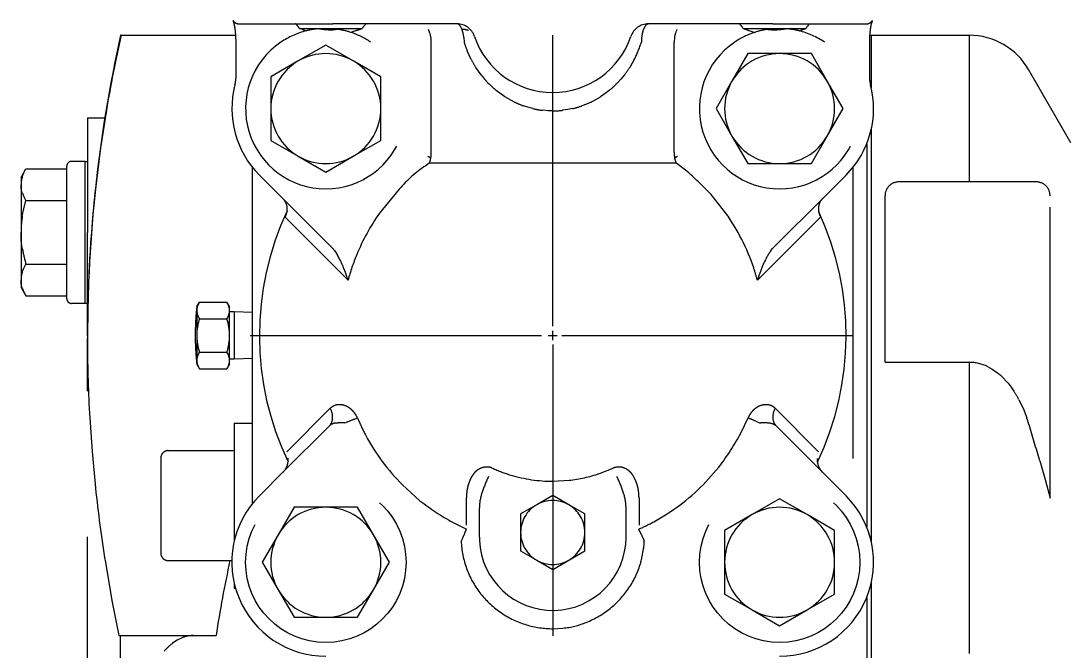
# Model space of a CAD drawing. Header units: inches. Extents: x 402 to 1066, y -128 to 290.
# Drawn here: x 731.92 to 740.93, y 225.68 to 231.09 of the extents above; entities that cross this region are included whole.
import ezdxf

# ---------------------------------------------------------------- set-up
doc = ezdxf.new("R2010")
doc.units = ezdxf.units.IN
doc.header["$MEASUREMENT"] = 0
doc.linetypes.add('HIDDEN', pattern=[0.375, 0.25, -0.125])
doc.layers.get('0').update_dxf_attribs({"color": 10})

msp = doc.modelspace()

# ---------------------------------------------------------------- linework, layer by layer
at = {"color": 1, "linetype": 'HIDDEN', "ltscale": 10}
for p, q in [((736.48286, 228.47311), (736.48286, 235.02644)), ((733.74117, 231.09308), (733.74078, 231.0942)), ((733.74157, 231.09193), (733.74117, 231.09308)), ((733.74331, 231.08666), (733.74231, 231.08971)), ((733.74416, 231.08402), (733.74331, 231.08666)), ((733.7465, 231.0763), (733.74607, 231.07776)), ((733.74704, 231.07447), (733.7465, 231.0763)), ((733.7485, 231.0693), (733.74803, 231.07101)), ((733.74892, 231.0677), (733.7485, 231.0693)), ((733.7496, 231.06505), (733.74938, 231.06596)), ((733.74983, 231.06415), (733.7496, 231.06505)), ((733.7533, 231.04813), (733.75166, 231.05622)), ((733.75507, 231.03831), (733.7533, 231.04813)), ((733.75668, 231.0281), (733.75639, 231.03013)), ((733.75697, 231.02612), (733.75668, 231.0281)), ((733.75817, 231.01732), (733.75757, 231.0218)), ((733.75871, 231.01298), (733.75817, 231.01732)), ((733.78854, 231.07002), (734.27254, 231.07002)), ((734.27254, 231.07002), (734.59419, 231.07002)), ((734.2752, 231.06939), (734.27254, 231.07002)), ((734.27896, 231.06714), (734.2752, 231.06939)), ((734.28537, 231.06141), (734.28304, 231.06368)), ((734.28761, 231.05905), (734.28537, 231.06141)), ((734.29548, 231.04983), (734.29262, 231.05333)), ((734.29798, 231.04662), (734.29548, 231.04983)), ((734.30938, 231.03067), (734.84755, 231.03067)), ((734.32351, 231.02543), (734.30938, 231.03067)), ((734.33792, 231.02018), (734.32351, 231.02543)), ((734.55949, 231.01968), (734.59886, 231.01973)), ((734.88438, 231.07002), (734.59419, 231.07002)), ((734.59886, 231.01973), (734.63859, 231.02287)), ((734.79915, 231.01316), (734.77368, 231.00456)), ((734.85615, 231.04292), (734.85331, 231.03904)), ((734.85894, 231.04662), (734.85615, 231.04292)), ((734.86705, 231.05654), (734.8643, 231.05333)), ((734.8693, 231.05905), (734.86705, 231.05654)), ((734.8761, 231.06567), (734.87388, 231.06368)), ((734.87796, 231.06714), (734.8761, 231.06567)), ((735.35889, 231.07002), (734.88438, 231.07002)), ((735.66221, 231.07002), (735.35889, 231.07002)), ((735.42892, 230.99006), (735.41576, 231.02223)), ((735.69674, 231.03835), (735.70377, 231.02223)), ((737.25235, 230.99006), (737.26193, 231.02223)), ((737.29423, 231.06784), (737.30351, 231.07002)), ((737.60683, 231.07002), (737.30351, 231.07002)), ((738.08134, 231.07002), (737.60683, 231.07002)), ((738.37153, 231.07002), (738.08134, 231.07002)), ((738.08776, 231.06714), (738.0896, 231.06567)), ((738.0896, 231.06567), (738.09184, 231.06368)), ((738.09642, 231.05905), (738.09902, 231.05614)), ((738.09902, 231.05614), (738.10142, 231.05333)), ((738.10678, 231.04662), (738.10981, 231.04261)), ((738.10981, 231.04261), (738.1124, 231.03904)), ((738.11817, 231.03067), (738.65634, 231.03067)), ((738.16657, 231.01316), (738.19204, 231.00456)), ((738.37153, 231.07002), (738.69318, 231.07002)), ((738.40618, 231.01967), (738.44505, 231.0226)), ((738.44505, 231.0226), (738.48493, 231.02852)), ((738.6278, 231.02018), (738.64221, 231.02543)), ((738.64221, 231.02543), (738.65634, 231.03067)), ((738.66212, 231.03904), (738.66515, 231.04321)), ((738.66515, 231.04321), (738.66774, 231.04662)), ((738.6781, 231.05905), (738.68035, 231.06141)), ((738.68035, 231.06141), (738.68268, 231.06368)), ((738.68676, 231.06714), (738.69052, 231.06939)), ((738.69052, 231.06939), (738.69318, 231.07002)), ((738.69318, 231.07002), (739.17718, 231.07002)), ((739.20653, 231.00884), (739.20596, 231.00364)), ((739.20701, 231.01298), (739.20653, 231.00884)), ((739.20838, 231.02354), (739.20815, 231.0218)), ((739.20875, 231.02612), (739.20838, 231.02354)), ((739.2101, 231.03493), (739.20933, 231.03013)), ((739.21064, 231.03831), (739.2101, 231.03493)), ((739.21491, 231.06002), (739.21406, 231.05622)), ((739.21589, 231.06415), (739.21491, 231.06002)), ((739.21662, 231.06703), (739.21634, 231.06596)), ((739.2168, 231.0677), (739.21662, 231.06703)), ((739.21817, 231.07272), (739.21767, 231.07095)), ((739.21867, 231.07444), (739.21817, 231.07272)), ((739.22076, 231.08143), (739.21968, 231.07786)), ((739.22165, 231.08429), (739.22076, 231.08143)), ((739.22388, 231.09109), (739.22341, 231.0897)), ((739.22415, 231.09192), (739.22388, 231.09109)), ((732.77758, 230.97165), (732.77391, 230.97165)), ((732.77758, 230.97165), (733.7625, 230.97165)), ((733.76034, 230.99819), (733.75976, 231.00364)), ((733.76074, 230.99381), (733.76034, 230.99819)), ((733.76202, 230.97849), (733.76162, 230.98373)), ((733.7624, 230.97327), (733.76202, 230.97849)), ((733.76338, 230.95592), (733.76304, 230.96267)), ((733.76363, 230.95021), (733.76338, 230.95592)), ((733.76418, 230.93228), (733.76405, 230.93758)), ((733.76431, 230.92493), (733.76418, 230.93228)), ((733.76436, 230.9204), (733.76434, 230.92189)), ((733.76437, 230.91891), (733.76436, 230.9204)), ((734.77368, 231.00456), (734.74878, 230.99671)), ((735.71965, 230.95291), (735.7219, 230.91263)), ((737.52819, 230.95291), (737.52508, 230.91263)), ((738.19204, 231.00456), (738.21694, 230.99671)), ((739.20135, 230.91891), (739.20135, 230.91703)), ((739.20139, 230.92309), (739.20138, 230.92189)), ((739.20141, 230.92493), (739.20139, 230.92309)), ((739.20187, 230.94442), (739.20167, 230.93758)), ((739.20209, 230.95021), (739.20187, 230.94442)), ((739.20303, 230.9687), (739.20268, 230.96267)), ((739.20332, 230.97327), (739.20303, 230.9687)), ((739.20322, 230.97165), (739.21748, 230.97165)), ((739.20454, 230.98896), (739.2041, 230.98373)), ((739.20496, 230.99381), (739.20454, 230.98896)), ((739.21748, 230.97165), (739.21748, 230.51916)), ((739.21748, 230.97165), (740.05714, 230.97165)), ((740.05714, 230.97165), (740.05714, 229.71255)), ((733.76439, 230.91501), (733.76439, 230.91586)), ((733.76439, 230.91415), (733.76439, 230.91501)), ((733.76439, 230.83857), (733.76439, 230.91264)), ((733.76439, 230.76449), (733.76439, 230.83857)), ((734.53518, 230.88731), (734.29909, 230.75101)), ((734.77125, 230.75101), (734.53518, 230.88731)), ((735.44062, 229.96781), (735.44062, 230.91263)), ((735.76513, 230.80049), (735.74909, 230.83715)), ((737.52508, 229.96781), (737.52508, 230.91263)), ((739.20135, 230.91703), (739.20133, 230.91586)), ((739.20133, 230.91415), (739.20133, 230.9134)), ((739.20133, 230.9134), (739.20133, 230.91264)), ((739.20133, 230.91264), (739.20133, 230.76449)), ((733.76439, 230.61634), (733.76439, 230.76449)), ((734.29909, 230.75101), (734.06302, 230.61471)), ((735.00734, 230.61471), (734.77125, 230.75101)), ((735.78263, 230.76489), (735.76513, 230.80049)), ((737.18308, 230.76489), (737.16475, 230.73139)), ((738.15794, 230.81426), (738.02163, 230.57818)), ((738.43054, 230.81426), (738.15794, 230.81426)), ((738.70314, 230.81426), (738.43054, 230.81426)), ((738.83945, 230.57818), (738.70314, 230.81426)), ((739.20133, 230.76449), (739.20133, 230.69042)), ((735.84508, 230.66248), (735.82221, 230.69641)), ((735.86756, 230.63217), (735.84508, 230.66248)), ((737.16475, 230.73139), (737.14349, 230.6964)), ((739.20133, 230.69042), (739.20133, 230.61634)), ((740.93175, 230.047), (740.56827, 230.67655)), ((733.75668, 230.55377), (733.75763, 230.55795)), ((733.75763, 230.55795), (733.75842, 230.56163)), ((733.76259, 230.5872), (733.76309, 230.59174)), ((733.76309, 230.59174), (733.76357, 230.59712)), ((733.7639, 230.60193), (733.76407, 230.60475)), ((733.76407, 230.60475), (733.76417, 230.60682)), ((733.76426, 230.60931), (733.7643, 230.61057)), ((733.7643, 230.61057), (733.76433, 230.61182)), ((734.06302, 230.61471), (734.06302, 230.3421)), ((735.00734, 230.3421), (735.00734, 230.61471)), ((737.06855, 230.59614), (737.03692, 230.56173)), ((737.09816, 230.63216), (737.06855, 230.59614)), ((738.02163, 230.57818), (737.88533, 230.3421)), ((738.97575, 230.3421), (738.83945, 230.57818)), ((739.20139, 230.61177), (739.20142, 230.61051)), ((739.20142, 230.61051), (739.20146, 230.60925)), ((739.20155, 230.60687), (739.20183, 230.60154)), ((739.20183, 230.60154), (739.20217, 230.59699)), ((739.20313, 230.58716), (739.20372, 230.58254)), ((739.20372, 230.58254), (739.20445, 230.57741)), ((739.2073, 230.56163), (739.20805, 230.5581)), ((739.20805, 230.5581), (739.20903, 230.55377)), ((733.75574, 230.54986), (733.75595, 230.55072)), ((733.75595, 230.55072), (733.75621, 230.55181)), ((736.0728, 230.44391), (735.99727, 230.49879)), ((736.93334, 230.47161), (736.89329, 230.44415)), ((736.96844, 230.49879), (736.93334, 230.47161)), ((739.2095, 230.55181), (739.20977, 230.5507)), ((739.20977, 230.5507), (739.20998, 230.54986)), ((736.15352, 230.39865), (736.0728, 230.44391)), ((736.77163, 230.38039), (736.73386, 230.36584)), ((736.81218, 230.39864), (736.77163, 230.38039)), ((732.65156, 230.32784), (732.60226, 230.00569)), ((734.06302, 230.3421), (734.06302, 230.0695)), ((735.00734, 230.0695), (735.00734, 230.3421)), ((736.27054, 230.35326), (736.23185, 230.36585)), ((736.31354, 230.34191), (736.27054, 230.35326)), ((736.44019, 230.32365), (736.39759, 230.32733)), ((736.48285, 230.32243), (736.44019, 230.32365)), ((736.61229, 230.33376), (736.56812, 230.32733)), ((736.65218, 230.3419), (736.61229, 230.33376)), ((737.88533, 230.3421), (738.02163, 230.10602)), ((738.83945, 230.10602), (738.97575, 230.3421)), ((732.48913, 230.26317), (732.63799, 230.26317)), ((732.48913, 230.26317), (732.48913, 229.27949)), ((739.21748, 230.16504), (739.21748, 229.79596)), ((734.06302, 230.0695), (734.29909, 229.9332)), ((734.77125, 229.9332), (735.00734, 230.0695)), ((738.02163, 230.10602), (738.15794, 229.86993)), ((738.70314, 229.86993), (738.83945, 230.10602)), ((739.17813, 230.03923), (739.17813, 229.79596)), ((732.60226, 230.00569), (732.56127, 229.67729)), ((734.29909, 229.9332), (734.53518, 229.79689)), ((734.53518, 229.79689), (734.77125, 229.9332)), ((732.31207, 229.8247), (732.31207, 229.85003)), ((732.46945, 229.88937), (732.35141, 229.88937)), ((732.46945, 229.8874), (732.46945, 229.88937)), ((732.46945, 228.67158), (732.46945, 229.8874)), ((732.46945, 229.8874), (732.48913, 229.8874)), ((733.90562, 227.64165), (733.90562, 229.83783)), ((735.42497, 229.87524), (735.39312, 229.85196)), ((735.425, 229.87526), (737.54072, 229.87526)), ((735.4312, 229.92242), (735.43658, 229.91917)), ((737.53451, 229.92241), (737.52912, 229.91917)), ((737.62129, 229.81426), (737.54072, 229.87526)), ((738.15794, 229.86993), (738.43054, 229.86993)), ((738.43054, 229.86993), (738.70314, 229.86993)), ((739.0601, 229.83783), (739.0601, 226.95101)), ((731.9186, 229.75166), (731.96076, 229.8247)), ((731.9186, 229.75166), (731.9186, 229.6884)), ((731.92997, 229.75728), (731.94283, 229.79012)), ((731.94283, 229.79012), (731.96076, 229.8247)), ((731.96076, 229.8247), (732.31207, 229.8247)), ((732.31207, 229.5521), (732.31207, 229.8247)), ((733.96481, 229.77174), (734.16671, 229.56984)), ((739.00091, 229.77174), (738.80039, 229.57122)), ((739.17813, 229.79596), (739.17813, 229.50794)), ((739.21748, 229.79596), (739.21748, 229.65353)), ((731.9186, 229.6884), (731.9186, 229.27949)), ((731.92142, 229.65431), (731.9186, 229.6884)), ((740.05714, 229.71255), (739.45356, 229.71255)), ((740.63397, 229.71255), (740.05714, 229.71255)), ((731.92997, 229.61951), (731.92142, 229.65431)), ((734.16671, 229.56984), (734.57774, 229.15882)), ((735.16546, 229.64998), (734.9971, 229.44537)), ((737.96862, 229.44537), (737.84202, 229.60465)), ((738.80039, 229.57122), (738.38798, 229.15882)), ((739.21748, 229.65353), (739.21748, 229.50777)), ((739.33553, 228.16352), (739.33553, 229.59451)), ((740.75202, 226.99606), (740.75202, 229.59451)), ((731.92997, 229.41726), (731.94283, 229.48293)), ((731.94283, 229.48293), (731.96076, 229.5521)), ((731.96076, 229.5521), (732.31207, 229.5521)), ((732.31207, 229.27949), (732.31207, 229.5521)), ((734.19124, 229.53628), (734.1876, 229.54296)), ((734.19415, 229.53012), (734.19124, 229.53628)), ((734.20071, 229.51101), (734.19951, 229.51542)), ((734.20186, 229.506), (734.20071, 229.51101)), ((734.20406, 229.49089), (734.20356, 229.4958)), ((734.20442, 229.48474), (734.20406, 229.49089)), ((734.20429, 229.47275), (734.20442, 229.47559)), ((734.20442, 229.47559), (734.2045, 229.47886)), ((738.76365, 229.48686), (738.76358, 229.48389)), ((738.76358, 229.48389), (738.76359, 229.48016)), ((738.7644, 229.49717), (738.76405, 229.49362)), ((738.76479, 229.5003), (738.7644, 229.49717)), ((738.77707, 229.53938), (738.7718, 229.5276)), ((738.78286, 229.54947), (738.77707, 229.53938)), ((739.17813, 229.50794), (739.17813, 229.50777)), ((739.17813, 229.50777), (739.17813, 229.44113)), ((739.21748, 229.50777), (739.21748, 229.44113)), ((732.53846, 229.47223), (732.52963, 229.37089)), ((734.72579, 228.86839), (734.18557, 229.4086)), ((734.18855, 229.41481), (734.18991, 229.41775)), ((734.18991, 229.41775), (734.19142, 229.42106)), ((734.19272, 229.42402), (734.19465, 229.42881)), ((734.19465, 229.42881), (734.19611, 229.43278)), ((734.19799, 229.43837), (734.1986, 229.4404)), ((734.1986, 229.4404), (734.1991, 229.4421)), ((734.20008, 229.44576), (734.20085, 229.44892)), ((734.20085, 229.44892), (734.20172, 229.45289)), ((734.20295, 229.45977), (734.20339, 229.4629)), ((734.20339, 229.4629), (734.20378, 229.46638)), ((738.78217, 229.41061), (738.23993, 228.86839)), ((738.76387, 229.47347), (738.7645, 229.46652)), ((738.7645, 229.46652), (738.76538, 229.4602)), ((738.76661, 229.4536), (738.76726, 229.45054)), ((738.76726, 229.45054), (738.76813, 229.44704)), ((738.76993, 229.44056), (738.77088, 229.43757)), ((738.77088, 229.43757), (738.77205, 229.4341)), ((739.17813, 229.44113), (739.17813, 229.13349)), ((739.21748, 229.44113), (739.21748, 229.13349)), ((732.52963, 229.37089), (732.5224, 229.27949)), ((731.9186, 229.27949), (731.9186, 228.87059)), ((731.92142, 229.21131), (731.9186, 229.27949)), ((731.92997, 229.14172), (731.92142, 229.21131)), ((732.31207, 229.00689), (732.31207, 229.27949)), ((732.48913, 228.39375), (732.48913, 229.27949)), ((734.60934, 229.12292), (734.62222, 229.10524)), ((738.35637, 229.1229), (738.37033, 229.1399)), ((738.37033, 229.1399), (738.38798, 229.15882)), ((739.17813, 229.13349), (739.17813, 229.02176)), ((739.21748, 229.13349), (739.21748, 229.02176)), ((734.62222, 229.10524), (734.6362, 229.08326)), ((734.64053, 229.07573), (734.6362, 229.08326)), ((734.64388, 229.06975), (734.64053, 229.07573)), ((734.65755, 229.04359), (734.65115, 229.05618)), ((734.66463, 229.029), (734.65755, 229.04359)), ((738.30815, 229.04358), (738.30108, 229.02901)), ((738.31457, 229.05619), (738.30815, 229.04358)), ((738.32391, 229.07345), (738.32186, 229.06976)), ((738.32565, 229.07652), (738.32391, 229.07345)), ((731.92997, 228.93947), (731.94283, 228.97231)), ((731.94283, 228.97231), (731.96076, 229.00689)), ((731.96076, 229.00689), (732.31207, 229.00689)), ((732.31207, 228.73428), (732.31207, 229.00689)), ((734.69866, 228.94809), (734.68825, 228.97485)), ((734.70841, 228.92127), (734.69866, 228.94809)), ((738.26811, 228.95086), (738.25733, 228.92127)), ((738.27747, 228.97485), (738.26811, 228.95086)), ((739.17813, 229.02176), (739.17813, 226.74961)), ((739.21748, 229.02176), (739.21748, 226.6238)), ((731.9186, 228.87059), (731.9186, 228.80733)), ((731.92142, 228.8365), (731.9186, 228.87059)), ((734.71933, 228.88885), (734.7174, 228.89474)), ((734.72167, 228.88154), (734.71933, 228.88885)), ((734.72426, 228.87331), (734.72374, 228.87496)), ((734.72476, 228.87166), (734.72426, 228.87331)), ((738.24146, 228.87331), (738.24094, 228.87166)), ((738.24197, 228.87496), (738.24146, 228.87331)), ((738.24598, 228.88755), (738.24405, 228.88154)), ((738.24832, 228.89474), (738.24598, 228.88755)), ((731.9186, 228.80733), (731.96076, 228.73428)), ((731.92997, 228.8017), (731.92142, 228.8365)), ((732.49743, 228.83627), (732.49121, 228.61561)), ((731.96076, 228.73428), (732.31207, 228.73428)), ((732.31207, 228.70896), (732.31207, 228.73428)), ((732.46945, 228.66961), (732.35141, 228.66961)), ((732.46945, 228.66961), (732.46945, 228.67158)), ((732.46945, 228.67158), (732.48913, 228.67158)), ((733.42763, 228.64231), (733.44977, 228.68065)), ((733.44977, 228.68065), (733.68675, 228.68065)), ((733.70888, 228.64231), (733.68675, 228.68065)), ((733.69617, 228.6625), (733.68675, 228.68065)), ((732.49121, 228.61561), (732.48913, 228.39375)), ((733.42763, 228.64231), (733.42763, 228.6091)), ((733.42911, 228.62702), (733.42763, 228.6091)), ((733.42763, 228.6091), (733.42763, 228.39442)), ((733.43362, 228.64531), (733.42911, 228.62702)), ((733.70291, 228.64527), (733.69617, 228.6625)), ((733.70291, 228.57293), (733.70741, 228.5912)), ((733.70741, 228.5912), (733.70888, 228.6091)), ((733.70888, 228.6091), (733.70888, 228.64231)), ((733.70888, 228.59686), (733.70888, 228.6091)), ((733.70888, 228.39442), (733.70888, 228.59686)), ((733.74824, 228.59686), (733.70888, 228.59686)), ((733.74824, 228.59686), (733.74824, 228.1945)), ((733.90562, 228.59192), (733.74824, 228.59686)), ((733.43359, 228.57295), (733.44035, 228.55571)), ((733.44035, 228.55571), (733.44977, 228.53754)), ((733.44977, 228.53754), (733.68675, 228.53754)), ((733.69617, 228.50123), (733.68675, 228.53754)), ((733.70291, 228.46676), (733.69617, 228.50123)), ((732.48913, 228.39375), (732.48913, 228.36798)), ((733.42911, 228.43026), (733.42763, 228.39442)), ((733.42763, 228.39442), (733.42763, 228.17974)), ((733.43362, 228.46685), (733.42911, 228.43026)), ((733.70741, 228.35862), (733.70888, 228.39442)), ((733.70888, 228.19198), (733.70888, 228.39442)), ((733.88596, 228.39442), (736.40417, 228.39442)), ((736.44351, 228.39442), (736.52221, 228.39442)), ((736.48286, 228.35507), (736.48286, 228.43377)), ((736.56155, 228.39442), (739.07976, 228.39442)), ((732.48913, 224.1646), (732.48913, 228.36798)), ((733.43359, 228.32214), (733.44035, 228.28764)), ((733.70291, 228.32208), (733.70741, 228.35862)), ((736.48286, 228.31572), (736.48286, 220.50776)), ((733.43362, 228.21596), (733.42911, 228.19766)), ((733.44035, 228.28764), (733.44977, 228.2513)), ((733.44977, 228.2513), (733.68675, 228.2513)), ((733.69617, 228.23316), (733.68675, 228.2513)), ((733.70291, 228.21593), (733.69617, 228.23316)), ((733.42911, 228.19766), (733.42763, 228.17974)), ((733.42763, 228.17974), (733.42763, 228.14653)), ((733.42763, 228.14653), (733.44977, 228.10819)), ((733.43359, 228.14361), (733.44035, 228.12635)), ((733.44035, 228.12635), (733.44977, 228.10819)), ((733.70888, 228.14653), (733.68675, 228.10819)), ((733.70291, 228.14356), (733.70741, 228.16184)), ((733.70741, 228.16184), (733.70888, 228.17974)), ((733.70888, 228.17974), (733.70888, 228.19198)), ((733.74824, 228.19198), (733.70888, 228.19198)), ((733.70888, 228.14653), (733.70888, 228.17974)), ((733.90562, 228.19692), (733.74824, 228.19198)), ((733.74824, 228.1945), (733.74824, 228.19198)), ((739.33553, 228.16352), (740.05714, 228.16352)), ((740.05714, 228.16352), (740.05714, 220.56402)), ((740.21553, 228.12655), (740.25574, 228.10465)), ((733.44977, 228.10819), (733.68675, 228.10819)), ((740.25574, 228.10465), (740.3003, 228.07362)), ((740.39145, 227.98414), (740.41825, 227.94972)), ((740.41825, 227.94972), (740.44167, 227.9159)), ((734.20102, 227.39569), (734.57384, 227.76852)), ((738.39186, 227.76852), (738.7647, 227.39569)), ((740.48463, 227.84289), (740.51995, 227.76913)), ((740.51995, 227.76913), (740.55167, 227.68793)), ((732.50635, 227.72578), (732.52848, 227.39706)), ((734.77576, 227.67381), (734.80623, 227.68668)), ((738.09788, 227.55559), (738.15949, 227.68668)), ((733.74824, 227.64165), (733.74824, 227.62188)), ((733.74824, 227.64165), (733.90562, 227.64165)), ((733.74824, 227.62188), (733.74824, 227.40557)), ((733.90562, 226.95101), (733.90562, 227.64165)), ((734.16969, 227.22198), (734.56583, 227.61811)), ((738.22577, 227.65869), (738.26426, 227.64245)), ((738.39989, 227.61811), (738.79603, 227.22198)), ((733.18164, 227.40557), (733.74824, 227.40557)), ((733.74824, 227.40557), (733.74824, 226.6238)), ((732.52848, 227.39706), (732.55779, 227.08528)), ((733.11868, 227.34261), (733.11868, 226.5242)), ((734.21105, 227.33951), (734.21104, 227.3396)), ((734.21108, 227.3394), (734.21105, 227.33951)), ((734.21139, 227.33724), (734.2112, 227.33868)), ((734.21162, 227.33518), (734.21139, 227.33724)), ((734.21194, 227.3191), (734.21208, 227.32355)), ((734.21208, 227.32355), (734.21203, 227.32883)), ((738.75357, 227.33133), (738.75337, 227.32607)), ((738.75337, 227.32607), (738.75338, 227.32192)), ((738.75392, 227.33539), (738.75382, 227.33437)), ((738.75408, 227.33664), (738.75392, 227.33539)), ((738.75432, 227.33831), (738.75429, 227.33806)), ((738.75441, 227.33879), (738.75432, 227.33831)), ((740.66336, 227.31784), (740.70881, 227.15621)), ((733.96481, 227.0171), (734.16969, 227.22198)), ((734.17821, 227.2314), (734.18279, 227.23728)), ((734.18279, 227.23728), (734.18763, 227.2443)), ((734.2002, 227.26814), (734.20293, 227.27513)), ((734.20293, 227.27513), (734.20562, 227.2832)), ((734.20927, 227.29772), (734.21042, 227.30424)), ((734.21042, 227.30424), (734.21121, 227.31007)), ((736.8835, 227.20825), (737.00131, 227.2548)), ((737.77346, 227.11134), (737.90862, 227.26342)), ((738.75408, 227.31073), (738.75517, 227.30258)), ((738.75517, 227.30258), (738.75682, 227.29407)), ((738.77219, 227.2537), (738.7778, 227.24443)), ((738.7778, 227.24443), (738.78321, 227.23674)), ((738.79603, 227.22198), (739.00091, 227.0171)), ((736.48286, 227.14242), (736.62302, 227.15028)), ((740.70881, 227.15621), (740.75202, 226.99606)), ((735.19226, 227.11134), (735.34354, 226.9753)), ((735.7422, 226.76499), (735.7422, 227.00139)), ((736.48286, 227.02054), (736.34514, 226.94103)), ((736.62058, 226.94103), (736.48286, 227.02054)), ((737.22352, 227.00139), (737.22352, 226.76499)), ((738.43054, 226.99195), (738.19445, 226.85564)), ((738.66663, 226.85564), (738.43054, 226.99195)), ((734.26258, 226.9189), (734.12627, 226.68282)), ((734.53518, 226.9189), (734.26258, 226.9189)), ((734.80778, 226.9189), (734.53518, 226.9189)), ((734.94408, 226.68282), (734.80778, 226.9189)), ((735.8533, 226.66315), (735.8533, 226.91432)), ((736.34514, 226.94103), (736.20743, 226.86151)), ((736.20743, 226.86151), (736.20743, 226.70249)), ((736.75829, 226.86151), (736.62058, 226.94103)), ((736.75829, 226.70249), (736.75829, 226.86151)), ((737.11242, 226.66315), (737.11242, 226.91432)), ((735.62381, 226.79005), (735.74295, 226.73174)), ((738.19445, 226.85564), (737.95838, 226.71934)), ((738.9027, 226.71934), (738.66663, 226.85564)), ((734.12627, 226.68282), (733.98997, 226.44674)), ((735.08039, 226.44674), (734.94408, 226.68282)), ((735.72949, 226.70151), (735.72181, 226.68425)), ((736.20743, 226.70249), (736.20743, 226.54348)), ((736.75829, 226.54348), (736.75829, 226.70249)), ((737.22913, 226.71745), (737.22277, 226.73174)), ((737.95838, 226.71934), (737.95838, 226.44674)), ((738.9027, 226.44674), (738.9027, 226.71934)), ((737.26667, 226.59301), (737.26901, 226.62782)), ((736.20743, 226.54348), (736.34514, 226.46397)), ((736.62058, 226.46397), (736.75829, 226.54348)), ((732.64262, 226.44869), (732.6995, 226.11959)), ((733.18164, 226.46124), (733.72869, 226.46124)), ((733.98997, 226.44674), (734.12627, 226.21065)), ((734.94408, 226.21065), (735.08039, 226.44674)), ((736.34514, 226.46397), (736.48286, 226.38446)), ((736.48286, 226.38446), (736.62058, 226.46397)), ((737.95838, 226.44674), (737.95838, 226.17414)), ((738.9027, 226.17414), (738.9027, 226.44674)), ((733.74824, 226.26967), (733.74824, 226.22516)), ((739.21748, 226.26967), (739.21748, 224.49465)), ((733.74824, 226.22516), (733.75959, 226.22516)), ((734.12627, 226.21065), (734.26258, 225.97457)), ((734.80778, 225.97457), (734.94408, 226.21065)), ((737.95838, 226.17414), (738.19445, 226.03783)), ((738.66663, 226.03783), (738.9027, 226.17414)), ((739.17813, 226.14387), (739.17813, 221.32078)), ((732.6995, 226.11959), (732.75932, 225.81718)), ((734.26258, 225.97457), (734.53518, 225.97457)), ((734.53518, 225.97457), (734.80778, 225.97457)), ((738.19445, 226.03783), (738.43054, 225.90153)), ((738.43054, 225.90153), (738.66663, 226.03783)), ((736.48286, 225.8762), (736.57026, 225.88108)), ((732.75932, 225.81718), (732.77391, 225.81718)), ((732.77391, 225.81718), (733.39761, 225.81718)), ((732.77391, 224.31595), (732.77391, 225.81718)), ((733.30747, 225.80065), (733.26049, 225.77851)), ((733.39761, 225.81718), (733.59289, 225.81718)), ((733.26049, 225.77851), (733.21962, 225.75123))]:
    msp.add_line(p, q, dxfattribs=at)
for centre in [(734.53518, 226.44674), (738.43054, 226.44674)]:
    msp.add_circle(centre, 0.68857, dxfattribs=at)
for centre, radius, start, end in [((733.79375, 231.13415), 0.06536, 211.492439, 238.43912), ((739.17196, 231.13417), 0.06538, 301.564521, 328.503771), ((733.38111, 230.96902), 0.38083, 18.476147, 18.829013), ((733.2788, 230.9382), 0.48767, 16.629539, 17.399091), ((733.2855, 230.94023), 0.48066, 15.781487, 16.217818), ((733.44534, 230.98843), 0.31377, 14.303578, 14.632132), ((733.47944, 230.99759), 0.27846, 12.155556, 13.830628), ((733.16357, 230.93973), 0.59965, 8.669951, 9.461408), ((733.29062, 230.95873), 0.4712, 7.692527, 8.222342), ((733.00815, 230.9228), 0.75596, 6.139188, 6.851166), ((733.78935, 231.12687), 0.05685, 238.378973, 269.189991), ((734.53518, 230.3421), 0.68857, 104.113592, 124.047779), ((734.24701, 231.02521), 0.05271, 46.881572, 52.697946), ((734.18018, 230.95998), 0.14613, 39.70069, 42.682003), ((734.05373, 230.86009), 0.30734, 33.715201, 37.369051), ((734.93314, 232.67153), 1.75534, 250.178391, 251.193904), ((734.53518, 230.3421), 0.68857, 94.530843, 104.113592), ((734.58229, 231.57675), 0.55754, 259.511066, 267.657734), ((734.53518, 230.3421), 0.68857, 71.927903, 81.362006), ((734.11318, 232.98367), 2.0865, 289.193757, 290.607053), ((735.09127, 230.86853), 0.29273, 144.376048, 146.364344), ((735.01327, 230.92878), 0.19418, 140.102809, 142.636426), ((734.92921, 231.00449), 0.08102, 133.069449, 137.673816), ((734.88492, 231.06024), 0.0098, 93.171725, 135.262267), ((735.66221, 230.91263), 0.15739, 18.553014, 90.000037), ((735.66114, 231.04387), 0.02618, 42.538921, 87.652146), ((735.62581, 231.00587), 0.07801, 24.609727, 45.558564), ((735.44472, 230.92647), 0.27619, 5.493321, 20.287484), ((735.70322, 230.82678), 0.19545, 83.54193, 89.833586), ((735.71093, 230.90029), 0.12154, 75.190179, 83.257691), ((735.7035, 230.87098), 0.15177, 68.741777, 75.309018), ((737.30351, 230.91263), 0.15739, 90.000037, 161.447068), ((737.39825, 230.9716), 0.14542, 146.621377, 159.62308), ((737.32033, 231.0224), 0.0524, 119.870313, 146.13504), ((737.7448, 230.92296), 0.21868, 153.001812, 172.129129), ((738.0808, 231.06024), 0.0098, 44.737818, 86.828357), ((738.0311, 230.99915), 0.08862, 42.523703, 46.733193), ((737.95244, 230.92878), 0.19418, 37.363649, 39.897266), ((737.83523, 230.84144), 0.3404, 33.774972, 35.484807), ((738.85252, 232.98367), 2.0865, 249.392865, 250.806181), ((738.43054, 230.3421), 0.68857, 98.638075, 108.072179), ((738.38743, 231.53555), 0.51622, 263.291617, 272.082972), ((738.43054, 230.3421), 0.68857, 75.886483, 85.469238), ((738.03258, 232.67153), 1.75534, 288.806028, 289.821534), ((738.43054, 230.3421), 0.68857, 55.952292, 75.886483), ((738.9234, 230.85242), 0.32108, 144.463843, 146.276548), ((738.81917, 230.93084), 0.19062, 137.733839, 142.600035), ((738.71871, 231.02521), 0.05271, 127.302132, 133.118517), ((739.17637, 231.12684), 0.05682, 270.802148, 301.628759), ((739.82427, 230.9383), 0.62175, 172.281893, 173.101994), ((739.74281, 230.9495), 0.53953, 171.405812, 171.835936), ((739.56424, 230.98011), 0.35836, 167.737044, 170.653398), ((739.45502, 231.0053), 0.24626, 165.741495, 166.17401), ((739.41107, 231.01684), 0.20083, 164.351906, 165.329252), ((739.63795, 230.95285), 0.43655, 163.359821, 163.827607), ((739.58671, 230.96911), 0.3828, 161.636893, 162.489751), ((739.47348, 231.00655), 0.26354, 160.575631, 161.099739), ((744.29326, 228.39442), 11.80413, 167.388909, 173.85774), ((744.47713, 228.34723), 11.99029, 167.356875, 170.492124), ((732.95721, 230.91926), 0.80699, 4.58253, 5.300805), ((732.7682, 230.90747), 0.99636, 3.176026, 3.7865), ((732.76359, 230.91016), 1.00084, 1.570146, 2.293059), ((733.04331, 230.91515), 0.72107, 0.536546, 0.777609), ((733.01599, 230.91349), 0.74839, 0.181431, 0.414669), ((734.53518, 230.3421), 0.68857, 55.952292, 71.927903), ((735.17194, 230.91162), 0.26869, 0.216919, 16.97558), ((736.48286, 231.18806), 0.70825, 198.552932, 341.446983), ((737.60702, 230.91184), 0.36321, 167.561808, 179.873894), ((738.43054, 230.3421), 0.68857, 108.072179, 124.047779), ((740.22501, 230.91184), 1.02368, 179.43724, 179.604525), ((740.00001, 230.91528), 0.79866, 178.399639, 179.307781), ((740.17233, 230.91023), 0.97106, 176.904455, 177.640818), ((740.00827, 230.91938), 0.80676, 175.424545, 176.169841), ((740.01923, 230.91743), 0.81784, 173.94906, 174.641231), ((740.05714, 230.38145), 0.59021, 30.000015, 90.000037), ((733.04025, 230.91283), 0.72414, 359.984802, 0.104041), ((734.53518, 230.3421), 0.68857, 124.047779, 55.952459), ((736.55627, 231.17062), 0.87335, 197.181184, 202.447028), ((736.37966, 231.18153), 0.90503, 332.589496, 342.715935), ((738.43054, 230.3421), 0.68857, 124.047779, 55.952459), ((740.1659, 230.91243), 0.96458, 179.796084, 179.897718), ((734.53518, 230.3421), 0.47217, 120.000059, 180.000075), ((734.53518, 230.3421), 0.47217, 60.00003, 120.000059), ((734.53518, 230.3421), 0.47217, 0, 60.00003), ((736.59072, 231.1863), 0.91138, 207.541133, 212.515861), ((738.43054, 230.3421), 0.47217, 90.000037, 150.000067), ((738.43054, 230.3421), 0.47217, 30.000015, 90.000037), ((736.44436, 231.14183), 0.82898, 322.061751, 327.498186), ((733.44326, 230.62659), 0.3218, 348.353541, 351.208889), ((733.49963, 230.61765), 0.26472, 351.256192, 353.395139), ((733.50148, 230.61812), 0.26292, 355.417936, 356.469969), ((733.48878, 230.61855), 0.27563, 357.560912, 358.078063), ((733.53529, 230.61707), 0.2291, 358.685852, 359.817474), ((736.52397, 231.14078), 0.8304, 217.769779, 230.63388), ((736.44785, 231.13396), 0.82126, 309.338144, 315.830761), ((738.43054, 230.3421), 0.47217, 150.000067, 210.000096), ((738.43054, 230.3421), 0.47217, 329.999985, 30.000015), ((739.37994, 230.61643), 0.17861, 180.029281, 181.496529), ((739.43354, 230.6169), 0.23221, 181.887175, 182.474011), ((739.44093, 230.61565), 0.2395, 184.469628, 186.831986), ((739.48561, 230.61994), 0.28435, 188.601893, 191.833802), ((734.53518, 230.3421), 0.80662, 165.361941, 225.000094), ((733.50428, 230.6117), 0.25896, 345.290277, 346.185144), ((733.42445, 230.63194), 0.34131, 346.422205, 346.759729), ((738.43054, 230.3421), 0.80662, 314.999981, 14.638146), ((739.44358, 230.60864), 0.24088, 193.16812, 193.646561), ((739.49026, 230.61903), 0.2887, 193.861466, 194.664246), ((736.47578, 231.05821), 0.73408, 243.960057, 250.591536), ((736.46993, 231.10364), 0.78369, 295.895116, 302.698005), ((734.53518, 230.3421), 0.47217, 180.000075, 240.000119), ((734.53518, 230.3421), 0.47217, 299.99997, 0), ((736.48962, 231.10739), 0.78547, 257.045607, 263.271195), ((736.48279, 231.0684), 0.74598, 270.005365, 276.569088), ((736.4894, 231.04884), 0.72543, 282.96707, 289.694089), ((738.43054, 230.3421), 0.47217, 209.999933, 269.999963), ((738.43054, 230.3421), 0.47217, 269.999963, 329.999985), ((734.53518, 230.3421), 0.47217, 239.999941, 299.99997), ((736.55226, 231.78578), 2.1746, 238.373864, 238.685977), ((736.84731, 232.27188), 2.74323, 238.698025, 238.921195), ((735.14884, 229.96754), 0.29179, 350.45898, 0.054148), ((737.82216, 229.96798), 0.29707, 180.031276, 189.455434), ((736.21892, 232.10918), 2.55201, 301.031684, 301.271185), ((736.53655, 231.58478), 1.93891, 301.292761, 301.642795), ((732.35141, 229.85003), 0.03935, 90.000037, 180.000075), ((735.97045, 228.97195), 1.05249, 123.267581, 139.893436), ((735.45623, 229.83149), 0.05377, 125.50791, 125.548577), ((735.20854, 229.95588), 0.23098, 339.570945, 350.854946), ((737.76967, 229.95918), 0.24385, 189.443782, 200.130159), ((732.13671, 229.68779), 0.21812, 161.420744, 179.838787), ((735.84759, 227.72546), 2.74027, 43.295917, 49.664), ((743.98594, 228.39116), 11.49683, 173.577061, 180.11556), ((744.98221, 228.32762), 12.49628, 173.891195, 174.744627), ((739.45356, 229.59451), 0.11804, 90.000037, 180.000075), ((740.63397, 229.59451), 0.11804, 0, 90.000037), ((732.28164, 229.73946), 0.37158, 198.832984, 210.280913), ((734.07311, 229.47555), 0.13286, 30.488486, 45.206625), ((738.90017, 229.47285), 0.14012, 135.410591, 146.851309), ((734.08511, 229.48206), 0.11916, 16.258892, 23.785615), ((734.08853, 229.48202), 0.11584, 6.829699, 11.946603), ((734.08013, 229.48026), 0.12438, 359.35617, 2.062644), ((738.88686, 229.48192), 0.12327, 180.816365, 183.926382), ((738.90599, 229.48183), 0.14244, 175.2545, 177.975593), ((738.89662, 229.481), 0.13323, 159.52661, 171.671438), ((732.76609, 229.27892), 0.8475, 170.605491, 179.961279), ((736.48286, 228.39442), 2.51821, 154.834448, 205.554176), ((733.87872, 229.55985), 0.34211, 333.760365, 334.913991), ((734.04355, 229.48728), 0.16202, 335.875355, 337.01946), ((734.0375, 229.48872), 0.16819, 340.574271, 342.581993), ((734.05785, 229.48217), 0.14681, 344.159386, 345.640528), ((734.06517, 229.48073), 0.13936, 348.47903, 351.350033), ((734.05341, 229.48161), 0.15115, 354.217862, 356.639128), ((736.48701, 228.39213), 1.8246, 144.743102, 157.527564), ((736.47568, 228.39077), 1.82786, 18.611053, 35.236912), ((736.48286, 228.39442), 2.51821, 334.430562, 24.956352), ((738.89319, 229.48042), 0.1294, 188.990858, 191.961362), ((738.90516, 229.4818), 0.14138, 194.231512, 196.963506), ((738.9269, 229.48855), 0.16416, 199.373006, 204.09783), ((739.09856, 229.56547), 0.35226, 204.118935, 204.95898), ((739.10052, 229.56637), 0.35442, 204.956521, 206.070129), ((744.34685, 228.3909), 11.85778, 175.702438, 177.847595), ((733.09745, 229.33751), 1.18379, 189.520184, 196.218005), ((734.33356, 228.91205), 0.34716, 37.404022, 45.303757), ((738.68294, 228.87288), 0.41129, 142.563056, 149.234375), ((734.07699, 228.75703), 0.64741, 27.520292, 28.882992), ((733.7845, 228.61303), 0.97348, 21.818853, 25.296224), ((736.48554, 228.39351), 1.8227, 157.549926, 164.89839), ((739.23988, 228.5876), 1.03739, 154.817987, 158.081479), ((738.8903, 228.75622), 0.64919, 151.120068, 152.478947), ((738.8054, 228.80393), 0.55179, 149.587114, 150.395029), ((732.13671, 228.86997), 0.21812, 161.420744, 179.838787), ((736.48333, 228.39456), 1.81938, 15.095517, 18.574841), ((733.48093, 228.48969), 1.30114, 18.137871, 19.371883), ((733.37171, 228.4529), 1.41639, 17.336279, 17.615475), ((733.38002, 228.45377), 1.40818, 17.123247, 17.263054), ((739.56821, 228.45968), 1.38973, 162.755555, 162.897226), ((739.61106, 228.44701), 1.4344, 162.366452, 162.642132), ((739.66119, 228.4295), 1.48751, 160.694968, 161.774343), ((732.28164, 228.92165), 0.37158, 198.832984, 210.280913), ((732.35141, 228.70896), 0.03935, 180.000075, 270.000106), ((733.6183, 228.58225), 0.19515, 149.719947, 161.147714), ((735.64018, 228.39442), 2.22639, 173.607496, 180.000075), ((733.54214, 228.60942), 0.1145, 180.160926, 198.568546), ((733.59438, 228.60877), 0.11452, 0.161349, 18.581808), ((734.04668, 228.36392), 0.62164, 163.782351, 170.468874), ((733.51828, 228.63591), 0.19509, 329.719073, 341.165183), ((735.64018, 228.39442), 2.22639, 180.000075, 186.392654), ((733.87254, 228.39472), 0.44492, 180.038666, 189.388963), ((733.26395, 228.39412), 0.44494, 0.038819, 9.395862), ((744.28463, 228.36304), 11.7955, 179.97606, 183.097047), ((733.08997, 228.42488), 0.6215, 343.781944, 350.478755), ((733.6183, 228.1529), 0.19515, 149.719947, 161.147714), ((733.59437, 228.17942), 0.11452, 0.161511, 18.587808), ((733.54214, 228.18007), 0.1145, 180.160926, 198.568546), ((733.51826, 228.20656), 0.1951, 329.719254, 341.161034), ((740.05579, 227.79995), 0.36358, 63.938699, 89.788315), ((739.94285, 227.61839), 0.57879, 39.1904, 51.861077), ((739.72332, 227.44403), 0.85946, 27.651176, 33.300861), ((734.4286, 227.6902), 0.16501, 358.493987, 28.338983), ((734.6478, 227.69471), 0.10448, 126.503273, 135.050545), ((734.64676, 227.69614), 0.10272, 117.970564, 126.512808), ((734.64762, 227.69445), 0.10461, 109.593289, 117.951631), ((734.64929, 227.68953), 0.10981, 101.514357, 109.55144), ((734.65099, 227.68058), 0.11891, 93.87074, 101.456908), ((734.65163, 227.66887), 0.13064, 86.689738, 93.804658), ((734.65061, 227.65435), 0.1452, 79.979583, 86.620323), ((734.64745, 227.6376), 0.16224, 73.716689, 79.910721), ((734.65372, 227.66008), 0.13891, 66.511017, 73.60033), ((734.64534, 227.64137), 0.1594, 59.914584, 66.426343), ((734.63517, 227.62429), 0.17928, 53.748241, 59.839486), ((734.62416, 227.60965), 0.1976, 47.883356, 53.683426), ((738.3387, 227.61316), 0.19308, 126.248617, 132.184748), ((738.32811, 227.62802), 0.17483, 120.083046, 126.329377), ((738.31852, 227.64505), 0.15528, 113.487275, 120.171948), ((738.31077, 227.66346), 0.13531, 106.305345, 113.583465), ((738.31748, 227.64096), 0.15879, 100.022097, 106.35065), ((738.31478, 227.65716), 0.14237, 93.313676, 100.086567), ((738.31411, 227.67105), 0.12846, 86.134902, 93.370859), ((738.31494, 227.68209), 0.11739, 78.494051, 86.178458), ((738.31667, 227.69034), 0.10897, 70.417666, 78.516707), ((738.31816, 227.69459), 0.10446, 62.042318, 70.412919), ((738.31867, 227.69567), 0.10327, 53.510137, 62.006643), ((738.52642, 227.69274), 0.15442, 150.611314, 182.555877), ((738.31707, 227.69374), 0.10577, 45.001511, 53.444813), ((734.48569, 227.69048), 0.10798, 317.91624, 357.543547), ((794.37569, 86.37153), 153.35738, 112.8695942, 112.899729), ((734.62411, 227.60993), 0.19743, 41.855762, 47.81864), ((734.61765, 227.60435), 0.20596, 35.870846, 41.810259), ((734.62038, 227.60647), 0.2025, 29.643622, 35.841264), ((734.63071, 227.61235), 0.19062, 22.950146, 29.640791), ((736.48257, 228.39428), 1.81956, 202.885198, 208.133529), ((646.74577, 11.08739), 235.09938, 67.1007762, 67.1183093), ((738.33055, 227.61442), 0.1857, 153.657524, 157.099147), ((738.3378, 227.61085), 0.19379, 150.38167, 153.664955), ((738.34333, 227.60776), 0.20012, 144.121883, 150.393377), ((738.34534, 227.60655), 0.20246, 138.138378, 144.180664), ((738.33865, 227.61287), 0.19327, 132.117225, 138.20851), ((738.47428, 227.68813), 0.10216, 181.276529, 223.263505), ((739.27958, 227.24142), 1.34817, 17.083787, 19.341392), ((734.62699, 227.54904), 0.09227, 92.662541, 131.525184), ((734.66923, 227.18764), 0.45595, 85.948041, 95.855846), ((738.29589, 227.14948), 0.49398, 84.526481, 93.669782), ((738.33383, 227.53698), 0.10464, 50.846753, 84.965676), ((724.0089, 222.53714), 17.32704, 16.016268, 17.119014), ((736.48934, 228.39921), 1.82786, 208.16977, 224.795626), ((736.17228, 228.59561), 2.18851, 322.503098, 331.626453), ((733.18164, 227.34261), 0.06296, 90.000037, 180.000075), ((734.20144, 227.33781), 0.00977, 10.539166, 10.96011), ((734.18093, 227.33411), 0.03061, 8.572941, 9.946367), ((734.06991, 227.32603), 0.1422, 353.558469, 357.208251), ((734.12455, 227.32649), 0.08751, 1.533839, 5.702607), ((738.89839, 227.3254), 0.14505, 181.376714, 185.80672), ((738.85075, 227.32497), 0.09739, 174.458633, 176.252131), ((738.81466, 227.32863), 0.06111, 171.121785, 172.466403), ((738.76425, 227.33695), 0.01001, 168.944512, 169.378024), ((734.08209, 227.3098), 0.12404, 314.928507, 320.800216), ((734.06072, 227.32645), 0.15118, 327.086288, 337.314382), ((734.05621, 227.32847), 0.15612, 343.143699, 348.640834), ((735.92336, 227.11492), 0.15067, 128.404689, 137.037064), ((735.92522, 227.11234), 0.15384, 119.722849, 128.349897), ((735.92651, 227.10975), 0.15672, 110.979558, 119.662566), ((735.91682, 227.13474), 0.12992, 105.837839, 110.936125), ((735.91719, 227.13325), 0.13146, 100.700656, 105.818189), ((735.91717, 227.13311), 0.1316, 95.493859, 100.681545), ((735.91705, 227.13395), 0.13075, 90.17823, 95.476019), ((735.917, 227.1415), 0.1232, 84.521789, 90.160376), ((735.9173, 227.14512), 0.11957, 78.631481, 84.508531), ((735.91856, 227.15143), 0.11313, 72.369168, 78.623155), ((735.9209, 227.15878), 0.10542, 65.626234, 72.369127), ((736.48296, 228.3947), 1.25231, 245.538248, 253.299774), ((737.04477, 227.15891), 0.10528, 107.626604, 114.378226), ((737.04706, 227.15181), 0.11273, 101.365868, 107.641972), ((737.04831, 227.14573), 0.11895, 95.476306, 101.383839), ((737.04869, 227.14228), 0.12242, 89.821647, 95.496352), ((737.04871, 227.13486), 0.12983, 84.505417, 89.840491), ((737.04868, 227.13408), 0.13062, 79.298968, 84.525777), ((737.04875, 227.13424), 0.13045, 74.161956, 79.319356), ((737.04922, 227.1357), 0.12891, 69.043992, 74.182207), ((737.04011, 227.11163), 0.15466, 60.279391, 69.078642), ((737.04151, 227.11384), 0.15203, 51.598924, 60.328493), ((737.04333, 227.11597), 0.14923, 42.921469, 51.636944), ((738.90314, 227.32667), 0.14991, 192.55705, 209.12459), ((738.90247, 227.32738), 0.1498, 217.233022, 224.716874), ((736.07268, 227.01868), 0.32844, 155.685954, 160.266415), ((736.06117, 227.02382), 0.31583, 150.88556, 155.676364), ((736.052, 227.02885), 0.30536, 145.877419, 150.87291), ((735.92038, 227.11786), 0.14648, 137.082854, 145.817655), ((737.04924, 226.65035), 1.23796, 154.486354, 161.217587), ((736.48366, 228.39991), 1.2575, 253.337402, 269.963278), ((736.4677, 228.46255), 1.32143, 276.750088, 288.340086), ((735.88908, 226.6392), 1.26749, 18.861018, 25.43521), ((737.0461, 227.11847), 0.1455, 34.152787, 42.946864), ((736.91492, 227.02959), 0.30396, 29.115676, 34.134161), ((736.90555, 227.02433), 0.31471, 24.315127, 29.123104), ((736.89384, 227.019), 0.32757, 19.727615, 24.320176), ((745.30609, 228.4605), 12.82228, 186.156876, 189.026867), ((736.14232, 227.00286), 0.40006, 172.733232, 176.470889), ((736.12225, 227.00541), 0.37984, 168.794644, 172.73192), ((736.10471, 227.00886), 0.36196, 164.653896, 168.791871), ((736.08572, 227.01404), 0.34228, 160.2733, 164.649279), ((736.28795, 226.90661), 0.43471, 160.886938, 178.983702), ((736.66581, 226.90449), 0.44671, 1.261379, 18.868123), ((736.88059, 227.01423), 0.34167, 15.346882, 19.730711), ((736.86139, 227.00895), 0.36157, 11.205944, 15.348449), ((736.84365, 227.00544), 0.37966, 7.267233, 11.206353), ((736.82339, 227.00285), 0.40008, 3.529275, 7.26676), ((736.47803, 228.40087), 1.82786, 298.50504, 315.130902), ((734.53518, 226.44674), 0.80662, 135.000056, 270.000112), ((736.75144, 228.80077), 2.30532, 232.358653, 240.715813), ((736.16423, 227.00151), 0.42202, 176.471066, 180.016235), ((736.48286, 226.70249), 0.27543, 60.00003, 120.000059), ((736.8013, 227.0015), 0.42222, 359.98468, 3.528179), ((738.43054, 226.44674), 0.80662, 269.999963, 45.000019), ((734.53518, 226.44674), 0.47217, 90.000037, 150.000067), ((734.53518, 226.44674), 0.47217, 30.000015, 90.000037), ((736.48286, 226.70249), 0.27543, 120.000059, 180.000075), ((736.48286, 226.70249), 0.27543, 0, 60.00003), ((738.43054, 226.44674), 0.47217, 60.00003, 120.000059), ((736.48305, 228.39403), 1.81944, 293.988892, 298.468908), ((738.43054, 226.44674), 0.47217, 120.000059, 180.000075), ((738.43054, 226.44674), 0.47217, 0, 60.00003), ((734.53518, 226.44674), 0.47217, 150.000067, 210.000096), ((734.53518, 226.44674), 0.47217, 329.999985, 30.000015), ((864.75464, 169.23731), 141.24313, 156.0008799, 156.0259331), ((636.04101, 271.084), 109.12194, 336.0007829, 336.0181777), ((736.48286, 226.70249), 0.27543, 180.000075, 240.000119), ((736.48286, 226.70249), 0.27543, 299.99997, 0), ((579.93875, 156.72979), 172.15846, 23.9749938, 23.9870782), ((826.81687, 266.51466), 98.02947, 203.9731927, 204.0092971), ((736.48274, 226.66314), 0.78683, 182.572502, 183.716135), ((736.48656, 226.66396), 0.79068, 183.757526, 201.072193), ((736.48286, 226.66315), 0.62955, 180.000075, 182.572748), ((736.48286, 226.66315), 0.62955, 182.572584, 0), ((735.54703, 226.84057), 1.73737, 346.721948, 351.807888), ((733.18164, 226.5242), 0.06296, 180.000075, 270.000106), ((744.29326, 224.1646), 10.82723, 167.753668, 171.220604), ((736.48286, 226.70249), 0.27543, 239.999941, 299.99997), ((736.47944, 226.66475), 0.79068, 326.28734, 343.602044), ((738.43054, 226.44674), 0.47217, 180.000075, 240.000119), ((738.43054, 226.44674), 0.47217, 299.99997, 0), ((736.48614, 226.66503), 0.79068, 201.155139, 218.469832), ((734.53518, 226.44674), 0.47217, 209.999933, 269.999963), ((734.53518, 226.44674), 0.47217, 269.999963, 329.999985), ((736.48543, 226.66593), 0.79068, 218.552778, 235.867362), ((736.48007, 226.6657), 0.79068, 308.889718, 326.204422), ((736.48096, 226.66642), 0.79068, 291.492068, 308.806803), ((736.48448, 226.66657), 0.79068, 235.950267, 253.259278), ((738.43054, 226.44674), 0.47217, 239.999941, 299.99997), ((736.48336, 226.6666), 0.79039, 253.337402, 269.963278), ((736.50742, 226.56396), 0.68577, 275.255916, 292.570617), ((733.39554, 225.57448), 0.24271, 89.509261, 111.274171), ((733.50339, 225.37798), 0.46887, 127.244021, 139.141705)]:
    msp.add_arc(centre, radius, start, end, dxfattribs=at)

doc.saveas('drawing.dxf')
